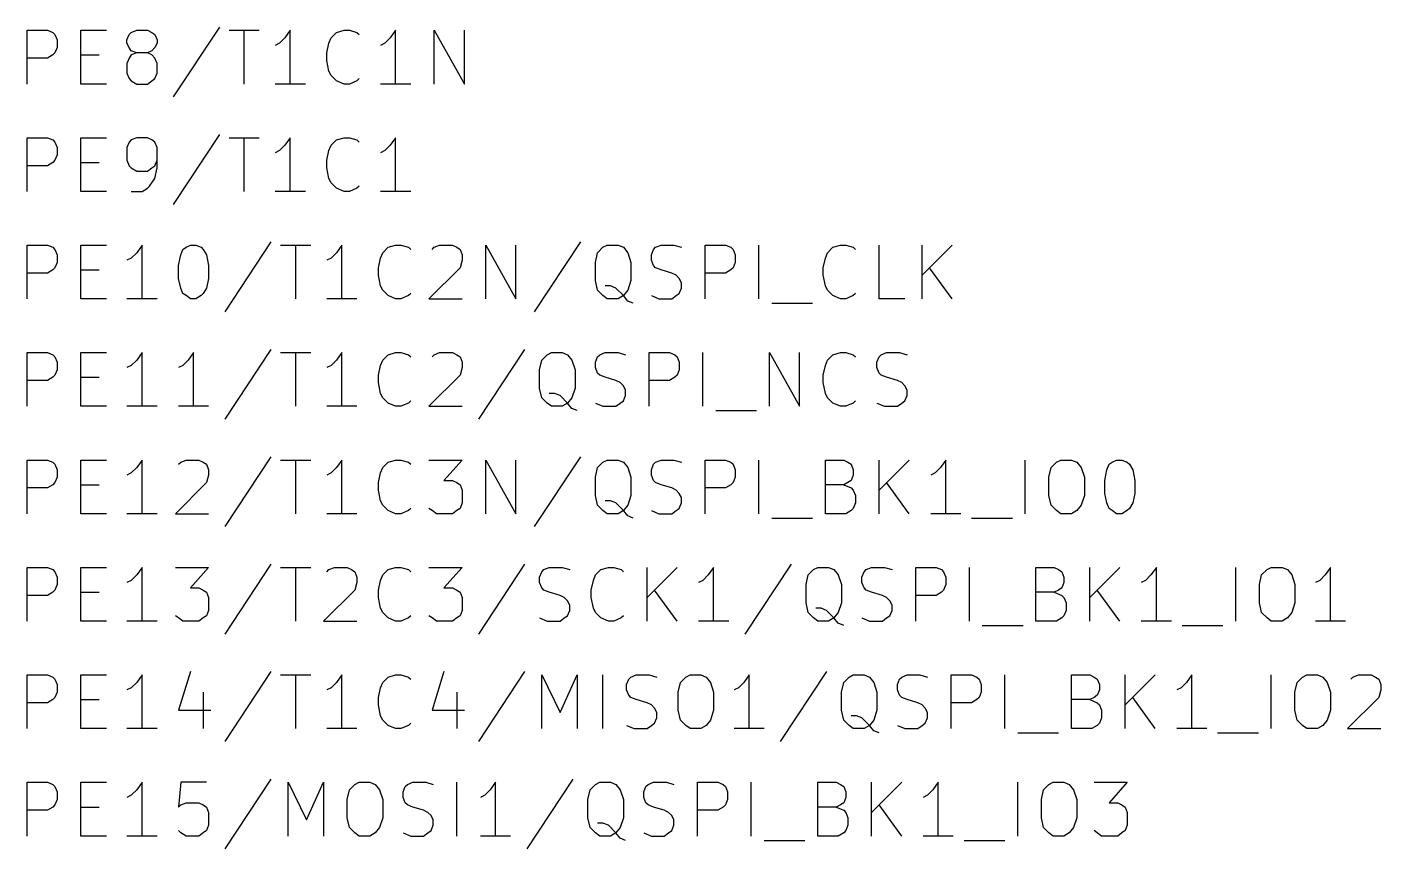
# Model space of a CAD drawing. Extents: x 12 to 829, y -582 to -12.
# Drawn here: x 269.29 to 301.3, y -120.27 to -100.84 of the extents above; entities that cross this region are included whole.
import ezdxf

# ---------------------------------------------------------------- set-up
doc = ezdxf.new("R2010")
doc.units = 0
doc.header["$MEASUREMENT"] = 0
doc.layers.add('BLACK', color=7, linetype='CONTINUOUS')

msp = doc.modelspace()

# ---------------------------------------------------------------- linework, layer by layer
at = {"layer": 'Black'}
for p, q in [((269.291, -102.184), (269.291, -100.914)), ((269.291, -100.914), (269.773, -100.914)), ((269.773, -100.914), (269.9, -100.965)), ((269.9, -100.965), (269.951, -101.016)), ((269.951, -101.016), (270.002, -101.143)), ((270.561, -102.184), (270.561, -100.914)), ((270.561, -100.914), (271.17, -100.914)), ((271.653, -101.143), (271.704, -101.016)), ((271.704, -101.016), (271.755, -100.965)), ((271.755, -100.965), (271.882, -100.914)), ((271.882, -100.914), (272.136, -100.914)), ((272.136, -100.914), (272.237, -100.965)), ((272.237, -100.965), (272.313, -101.016)), ((272.313, -101.016), (272.364, -101.143)), ((273.837, -100.838), (272.745, -102.489)), ((274.066, -100.914), (274.777, -100.914)), ((274.422, -102.184), (274.422, -100.914)), ((275.387, -101.092), (275.26, -101.219)), ((275.514, -100.914), (275.387, -101.092)), ((275.514, -102.184), (275.514, -100.914)), ((276.428, -101.219), (276.479, -101.092)), ((276.479, -101.092), (276.606, -100.965)), ((276.606, -100.965), (276.784, -100.914)), ((276.784, -100.914), (276.911, -100.914)), ((276.911, -100.914), (277.089, -100.965)), ((277.089, -100.965), (277.139, -101.016)), ((277.876, -101.092), (277.749, -101.219)), ((278.003, -100.914), (277.876, -101.092)), ((278.003, -102.184), (278.003, -100.914)), ((278.917, -102.184), (278.917, -100.914)), ((278.917, -100.914), (279.629, -102.184)), ((279.629, -102.184), (279.629, -100.914)), ((269.951, -101.448), (269.9, -101.498)), ((270.002, -101.321), (269.951, -101.448)), ((270.002, -101.143), (270.002, -101.321)), ((271.653, -101.219), (271.653, -101.143)), ((271.704, -101.321), (271.653, -101.219)), ((271.755, -101.397), (271.704, -101.321)), ((271.882, -101.448), (271.755, -101.397)), ((271.882, -101.448), (271.755, -101.498)), ((272.136, -101.448), (271.882, -101.448)), ((272.237, -101.397), (272.136, -101.448)), ((272.237, -101.498), (272.136, -101.448)), ((272.313, -101.321), (272.237, -101.397)), ((272.364, -101.219), (272.313, -101.321)), ((272.364, -101.143), (272.364, -101.219)), ((275.26, -101.219), (275.158, -101.27)), ((276.377, -101.448), (276.428, -101.219)), ((276.377, -101.625), (276.377, -101.448)), ((277.749, -101.219), (277.647, -101.27)), ((269.773, -101.575), (269.291, -101.575)), ((269.9, -101.498), (269.773, -101.575)), ((270.561, -101.498), (270.993, -101.498)), ((271.704, -101.575), (271.653, -101.702)), ((271.653, -101.702), (271.653, -101.93)), ((271.755, -101.498), (271.704, -101.575)), ((272.313, -101.575), (272.237, -101.498)), ((272.364, -101.702), (272.313, -101.575)), ((272.364, -101.93), (272.364, -101.702)), ((276.428, -101.879), (276.377, -101.625)), ((271.653, -101.93), (271.704, -102.057)), ((271.704, -102.057), (271.755, -102.108)), ((272.237, -102.108), (272.313, -102.057)), ((272.313, -102.057), (272.364, -101.93)), ((276.479, -101.981), (276.428, -101.879)), ((276.606, -102.108), (276.479, -101.981)), ((277.139, -102.057), (277.089, -102.108)), ((271.17, -102.184), (270.561, -102.184)), ((271.755, -102.108), (271.882, -102.184)), ((271.882, -102.184), (272.136, -102.184)), ((272.136, -102.184), (272.237, -102.108)), ((275.869, -102.184), (275.158, -102.184)), ((276.784, -102.184), (276.606, -102.108)), ((276.911, -102.184), (276.784, -102.184)), ((277.089, -102.108), (276.911, -102.184)), ((278.359, -102.184), (277.647, -102.184)), ((269.291, -104.724), (269.291, -103.454)), ((269.291, -103.454), (269.773, -103.454)), ((269.773, -103.454), (269.9, -103.505)), ((269.9, -103.505), (269.951, -103.556)), ((269.951, -103.556), (270.002, -103.683)), ((270.002, -103.683), (270.002, -103.861)), ((270.561, -104.724), (270.561, -103.454)), ((270.561, -103.454), (271.17, -103.454)), ((271.704, -103.556), (271.653, -103.683)), ((271.653, -103.683), (271.653, -103.988)), ((271.755, -103.505), (271.704, -103.556)), ((271.882, -103.454), (271.755, -103.505)), ((272.136, -103.454), (271.882, -103.454)), ((272.237, -103.505), (272.136, -103.454)), ((272.313, -103.556), (272.237, -103.505)), ((272.364, -103.683), (272.313, -103.556)), ((272.364, -104.165), (272.364, -103.683)), ((273.837, -103.378), (272.745, -105.029)), ((274.066, -103.454), (274.777, -103.454)), ((274.422, -104.724), (274.422, -103.454)), ((275.387, -103.632), (275.26, -103.759)), ((275.514, -103.454), (275.387, -103.632)), ((275.514, -104.724), (275.514, -103.454)), ((276.428, -103.759), (276.479, -103.632)), ((276.479, -103.632), (276.606, -103.505)), ((276.606, -103.505), (276.784, -103.454)), ((276.784, -103.454), (276.911, -103.454)), ((276.911, -103.454), (277.089, -103.505)), ((277.089, -103.505), (277.139, -103.556)), ((277.876, -103.632), (277.749, -103.759)), ((278.003, -103.454), (277.876, -103.632)), ((278.003, -104.724), (278.003, -103.454)), ((269.951, -103.988), (269.9, -104.038)), ((270.002, -103.861), (269.951, -103.988)), ((271.653, -103.988), (271.704, -104.115)), ((272.313, -104.115), (272.364, -103.988)), ((275.26, -103.759), (275.158, -103.81)), ((276.377, -103.988), (276.428, -103.759)), ((276.377, -104.165), (276.377, -103.988)), ((277.749, -103.759), (277.647, -103.81)), ((269.773, -104.115), (269.291, -104.115)), ((269.9, -104.038), (269.773, -104.115)), ((270.561, -104.038), (270.993, -104.038)), ((271.704, -104.115), (271.755, -104.165)), ((271.755, -104.165), (271.882, -104.242)), ((271.882, -104.242), (272.136, -104.242)), ((272.136, -104.242), (272.237, -104.165)), ((272.237, -104.165), (272.313, -104.115)), ((272.313, -104.419), (272.364, -104.165)), ((276.428, -104.419), (276.377, -104.165)), ((272.009, -104.724), (272.136, -104.648)), ((272.136, -104.648), (272.186, -104.597)), ((272.186, -104.597), (272.313, -104.419)), ((276.479, -104.521), (276.428, -104.419)), ((276.606, -104.648), (276.479, -104.521)), ((276.784, -104.724), (276.606, -104.648)), ((277.089, -104.648), (276.911, -104.724)), ((277.139, -104.597), (277.089, -104.648)), ((271.17, -104.724), (270.561, -104.724)), ((271.755, -104.724), (272.009, -104.724)), ((275.869, -104.724), (275.158, -104.724)), ((276.911, -104.724), (276.784, -104.724)), ((278.359, -104.724), (277.647, -104.724)), ((275.057, -105.918), (273.964, -107.569)), ((282.372, -105.918), (281.28, -107.569)), ((269.291, -107.264), (269.291, -105.994)), ((269.291, -105.994), (269.773, -105.994)), ((269.773, -105.994), (269.9, -106.045)), ((269.9, -106.045), (269.951, -106.096)), ((269.951, -106.096), (270.002, -106.223)), ((270.002, -106.223), (270.002, -106.401)), ((270.561, -107.264), (270.561, -105.994)), ((270.561, -105.994), (271.17, -105.994)), ((271.882, -106.172), (271.755, -106.299)), ((272.009, -105.994), (271.882, -106.172)), ((272.009, -107.264), (272.009, -105.994)), ((272.872, -106.477), (272.923, -106.223)), ((272.923, -106.223), (272.974, -106.096)), ((272.974, -106.096), (273.05, -106.045)), ((273.05, -106.045), (273.152, -105.994)), ((273.152, -105.994), (273.279, -105.994)), ((273.279, -105.994), (273.406, -106.045)), ((273.406, -106.045), (273.456, -106.096)), ((273.456, -106.096), (273.533, -106.223)), ((273.533, -106.223), (273.583, -106.477)), ((275.285, -105.994), (275.996, -105.994)), ((275.641, -107.264), (275.641, -105.994)), ((276.606, -106.172), (276.479, -106.299)), ((276.733, -105.994), (276.606, -106.172)), ((276.733, -107.264), (276.733, -105.994)), ((277.647, -106.299), (277.698, -106.172)), ((277.698, -106.172), (277.825, -106.045)), ((277.825, -106.045), (278.003, -105.994)), ((278.003, -105.994), (278.13, -105.994)), ((278.13, -105.994), (278.308, -106.045)), ((278.308, -106.045), (278.359, -106.096)), ((278.867, -106.096), (278.917, -106.045)), ((278.917, -106.045), (279.044, -105.994)), ((279.044, -105.994), (279.349, -105.994)), ((279.349, -105.994), (279.451, -106.045)), ((279.451, -106.045), (279.527, -106.096)), ((279.527, -106.096), (279.578, -106.223)), ((279.578, -106.223), (279.578, -106.35)), ((280.137, -107.264), (280.137, -105.994)), ((280.137, -105.994), (280.848, -107.264)), ((280.848, -107.264), (280.848, -105.994)), ((282.727, -106.401), (282.778, -106.172)), ((282.778, -106.172), (282.905, -106.045)), ((282.905, -106.045), (283.007, -105.994)), ((283.007, -105.994), (283.261, -105.994)), ((283.261, -105.994), (283.388, -106.045)), ((283.388, -106.045), (283.489, -106.172)), ((283.489, -106.172), (283.566, -106.401)), ((284.048, -106.223), (284.099, -106.096)), ((284.048, -106.35), (284.048, -106.223)), ((284.099, -106.096), (284.15, -106.045)), ((284.15, -106.045), (284.277, -105.994)), ((284.277, -105.994), (284.582, -105.994)), ((284.582, -105.994), (284.759, -106.045)), ((285.318, -107.264), (285.318, -105.994)), ((285.318, -105.994), (285.801, -105.994)), ((285.801, -105.994), (285.928, -106.045)), ((285.928, -106.045), (285.979, -106.096)), ((285.979, -106.096), (286.029, -106.223)), ((286.029, -106.223), (286.029, -106.401)), ((286.588, -107.264), (286.588, -105.994)), ((288.163, -106.299), (288.214, -106.172)), ((288.214, -106.172), (288.341, -106.045)), ((288.341, -106.045), (288.519, -105.994)), ((288.519, -105.994), (288.646, -105.994)), ((288.646, -105.994), (288.823, -106.045)), ((288.823, -106.045), (288.874, -106.096)), ((289.433, -107.264), (289.433, -105.994)), ((290.449, -107.264), (290.449, -105.994)), ((291.16, -105.994), (290.449, -106.705)), ((269.951, -106.528), (269.9, -106.578)), ((270.002, -106.401), (269.951, -106.528)), ((271.755, -106.299), (271.653, -106.35)), ((272.872, -106.782), (272.872, -106.477)), ((273.583, -106.477), (273.583, -106.782)), ((276.479, -106.299), (276.377, -106.35)), ((277.597, -106.528), (277.647, -106.299)), ((277.597, -106.705), (277.597, -106.528)), ((279.527, -106.528), (278.79, -107.264)), ((279.578, -106.35), (279.527, -106.528)), ((282.727, -106.832), (282.727, -106.401)), ((283.566, -106.401), (283.566, -106.832)), ((284.099, -106.477), (284.048, -106.35)), ((284.15, -106.528), (284.099, -106.477)), ((284.277, -106.578), (284.15, -106.528)), ((285.979, -106.528), (285.928, -106.578)), ((286.029, -106.401), (285.979, -106.528)), ((288.112, -106.528), (288.163, -106.299)), ((288.112, -106.705), (288.112, -106.528)), ((291.16, -107.264), (290.627, -106.528)), ((269.773, -106.655), (269.291, -106.655)), ((269.9, -106.578), (269.773, -106.655)), ((270.561, -106.578), (270.993, -106.578)), ((272.923, -107.01), (272.872, -106.782)), ((273.583, -106.782), (273.533, -107.01)), ((277.647, -106.959), (277.597, -106.705)), ((282.778, -107.061), (282.727, -106.832)), ((283.566, -106.832), (283.489, -107.061)), ((284.531, -106.655), (284.277, -106.578)), ((284.632, -106.705), (284.531, -106.655)), ((284.709, -106.782), (284.632, -106.705)), ((284.759, -106.883), (284.709, -106.782)), ((284.759, -107.01), (284.759, -106.883)), ((285.801, -106.655), (285.318, -106.655)), ((285.928, -106.578), (285.801, -106.655)), ((288.163, -106.959), (288.112, -106.705)), ((272.974, -107.137), (272.923, -107.01)), ((273.05, -107.188), (272.974, -107.137)), ((273.152, -107.264), (273.05, -107.188)), ((273.406, -107.188), (273.279, -107.264)), ((273.456, -107.137), (273.406, -107.188)), ((273.533, -107.01), (273.456, -107.137)), ((277.698, -107.061), (277.647, -106.959)), ((277.825, -107.188), (277.698, -107.061)), ((278.003, -107.264), (277.825, -107.188)), ((278.308, -107.188), (278.13, -107.264)), ((278.359, -107.137), (278.308, -107.188)), ((282.905, -107.188), (282.778, -107.061)), ((283.007, -107.264), (282.905, -107.188)), ((283.083, -106.959), (282.956, -106.959)), ((283.21, -107.01), (283.083, -106.959)), ((283.388, -107.188), (283.21, -107.01)), ((283.388, -107.188), (283.261, -107.264)), ((283.489, -107.061), (283.388, -107.188)), ((283.489, -107.315), (283.388, -107.188)), ((284.048, -107.188), (284.226, -107.264)), ((284.531, -107.264), (284.632, -107.188)), ((284.632, -107.188), (284.709, -107.137)), ((284.709, -107.137), (284.759, -107.01)), ((288.214, -107.061), (288.163, -106.959)), ((288.341, -107.188), (288.214, -107.061)), ((288.519, -107.264), (288.341, -107.188)), ((288.823, -107.188), (288.646, -107.264)), ((288.874, -107.137), (288.823, -107.188)), ((271.17, -107.264), (270.561, -107.264)), ((272.364, -107.264), (271.653, -107.264)), ((273.279, -107.264), (273.152, -107.264)), ((277.089, -107.264), (276.377, -107.264)), ((278.13, -107.264), (278.003, -107.264)), ((278.79, -107.264), (279.578, -107.264)), ((283.261, -107.264), (283.007, -107.264)), ((283.616, -107.366), (283.489, -107.315)), ((284.226, -107.264), (284.531, -107.264)), ((286.893, -107.366), (287.858, -107.366)), ((288.646, -107.264), (288.519, -107.264)), ((290.043, -107.264), (289.433, -107.264)), ((275.057, -108.458), (273.964, -110.109)), ((281.051, -108.458), (279.959, -110.109)), ((269.291, -109.804), (269.291, -108.534)), ((269.291, -108.534), (269.773, -108.534)), ((269.773, -108.534), (269.9, -108.585)), ((269.9, -108.585), (269.951, -108.636)), ((269.951, -108.636), (270.002, -108.763)), ((270.002, -108.763), (270.002, -108.941)), ((270.561, -109.804), (270.561, -108.534)), ((270.561, -108.534), (271.17, -108.534)), ((271.882, -108.712), (271.755, -108.839)), ((272.009, -108.534), (271.882, -108.712)), ((272.009, -109.804), (272.009, -108.534)), ((273.101, -108.712), (272.974, -108.839)), ((273.228, -108.534), (273.101, -108.712)), ((273.228, -109.804), (273.228, -108.534)), ((275.285, -108.534), (275.996, -108.534)), ((275.641, -109.804), (275.641, -108.534)), ((276.606, -108.712), (276.479, -108.839)), ((276.733, -108.534), (276.606, -108.712)), ((276.733, -109.804), (276.733, -108.534)), ((277.647, -108.839), (277.698, -108.712)), ((277.698, -108.712), (277.825, -108.585)), ((277.825, -108.585), (278.003, -108.534)), ((278.003, -108.534), (278.13, -108.534)), ((278.13, -108.534), (278.308, -108.585)), ((278.308, -108.585), (278.359, -108.636)), ((278.867, -108.636), (278.917, -108.585)), ((278.917, -108.585), (279.044, -108.534)), ((279.044, -108.534), (279.349, -108.534)), ((279.349, -108.534), (279.451, -108.585)), ((279.451, -108.585), (279.527, -108.636)), ((279.527, -108.636), (279.578, -108.763)), ((279.578, -108.763), (279.578, -108.89)), ((281.407, -108.941), (281.457, -108.712)), ((281.457, -108.712), (281.584, -108.585)), ((281.584, -108.585), (281.686, -108.534)), ((281.686, -108.534), (281.94, -108.534)), ((281.94, -108.534), (282.067, -108.585)), ((282.067, -108.585), (282.169, -108.712)), ((282.169, -108.712), (282.245, -108.941)), ((282.727, -108.763), (282.778, -108.636)), ((282.727, -108.89), (282.727, -108.763)), ((282.778, -108.636), (282.829, -108.585)), ((282.829, -108.585), (282.956, -108.534)), ((282.956, -108.534), (283.261, -108.534)), ((283.261, -108.534), (283.439, -108.585)), ((283.997, -109.804), (283.997, -108.534)), ((283.997, -108.534), (284.48, -108.534)), ((284.48, -108.534), (284.607, -108.585)), ((284.607, -108.585), (284.658, -108.636)), ((284.658, -108.636), (284.709, -108.763)), ((284.709, -108.763), (284.709, -108.941)), ((285.267, -109.804), (285.267, -108.534)), ((286.842, -109.804), (286.842, -108.534)), ((286.842, -108.534), (287.553, -109.804)), ((287.553, -109.804), (287.553, -108.534)), ((288.163, -108.839), (288.214, -108.712)), ((288.214, -108.712), (288.341, -108.585)), ((288.341, -108.585), (288.519, -108.534)), ((288.519, -108.534), (288.646, -108.534)), ((288.646, -108.534), (288.823, -108.585)), ((288.823, -108.585), (288.874, -108.636)), ((289.382, -108.763), (289.433, -108.636)), ((289.382, -108.89), (289.382, -108.763)), ((289.433, -108.636), (289.484, -108.585)), ((289.484, -108.585), (289.611, -108.534)), ((289.611, -108.534), (289.916, -108.534)), ((289.916, -108.534), (290.093, -108.585)), ((269.9, -109.118), (269.773, -109.195)), ((269.951, -109.068), (269.9, -109.118)), ((270.002, -108.941), (269.951, -109.068)), ((270.561, -109.118), (270.993, -109.118)), ((271.755, -108.839), (271.653, -108.89)), ((272.974, -108.839), (272.872, -108.89)), ((276.479, -108.839), (276.377, -108.89)), ((277.597, -109.068), (277.647, -108.839)), ((277.597, -109.245), (277.597, -109.068)), ((279.527, -109.068), (278.79, -109.804)), ((279.578, -108.89), (279.527, -109.068)), ((281.407, -109.372), (281.407, -108.941)), ((282.245, -108.941), (282.245, -109.372)), ((282.778, -109.017), (282.727, -108.89)), ((282.829, -109.068), (282.778, -109.017)), ((282.956, -109.118), (282.829, -109.068)), ((283.21, -109.195), (282.956, -109.118)), ((284.607, -109.118), (284.48, -109.195)), ((284.658, -109.068), (284.607, -109.118)), ((284.709, -108.941), (284.658, -109.068)), ((288.112, -109.068), (288.163, -108.839)), ((288.112, -109.245), (288.112, -109.068)), ((289.433, -109.017), (289.382, -108.89)), ((289.484, -109.068), (289.433, -109.017)), ((289.611, -109.118), (289.484, -109.068)), ((289.865, -109.195), (289.611, -109.118)), ((269.773, -109.195), (269.291, -109.195)), ((277.647, -109.499), (277.597, -109.245)), ((281.457, -109.601), (281.407, -109.372)), ((282.245, -109.372), (282.169, -109.601)), ((283.312, -109.245), (283.21, -109.195)), ((283.388, -109.322), (283.312, -109.245)), ((283.439, -109.423), (283.388, -109.322)), ((283.439, -109.55), (283.439, -109.423)), ((284.48, -109.195), (283.997, -109.195)), ((288.163, -109.499), (288.112, -109.245)), ((289.966, -109.245), (289.865, -109.195)), ((290.043, -109.322), (289.966, -109.245)), ((290.093, -109.423), (290.043, -109.322)), ((290.093, -109.55), (290.093, -109.423)), ((277.698, -109.601), (277.647, -109.499)), ((277.825, -109.728), (277.698, -109.601)), ((278.003, -109.804), (277.825, -109.728)), ((278.308, -109.728), (278.13, -109.804)), ((278.359, -109.677), (278.308, -109.728)), ((281.584, -109.728), (281.457, -109.601)), ((281.686, -109.804), (281.584, -109.728)), ((281.762, -109.499), (281.635, -109.499)), ((281.889, -109.55), (281.762, -109.499)), ((282.067, -109.728), (281.889, -109.55)), ((282.067, -109.728), (281.94, -109.804)), ((282.169, -109.601), (282.067, -109.728)), ((282.169, -109.855), (282.067, -109.728)), ((282.727, -109.728), (282.905, -109.804)), ((283.21, -109.804), (283.312, -109.728)), ((283.312, -109.728), (283.388, -109.677)), ((283.388, -109.677), (283.439, -109.55)), ((288.214, -109.601), (288.163, -109.499)), ((288.341, -109.728), (288.214, -109.601)), ((288.519, -109.804), (288.341, -109.728)), ((288.823, -109.728), (288.646, -109.804)), ((288.874, -109.677), (288.823, -109.728)), ((289.382, -109.728), (289.56, -109.804)), ((289.865, -109.804), (289.966, -109.728)), ((289.966, -109.728), (290.043, -109.677)), ((290.043, -109.677), (290.093, -109.55)), ((271.17, -109.804), (270.561, -109.804)), ((272.364, -109.804), (271.653, -109.804)), ((273.583, -109.804), (272.872, -109.804)), ((277.089, -109.804), (276.377, -109.804)), ((278.13, -109.804), (278.003, -109.804)), ((278.79, -109.804), (279.578, -109.804)), ((281.94, -109.804), (281.686, -109.804)), ((282.296, -109.906), (282.169, -109.855)), ((282.905, -109.804), (283.21, -109.804)), ((285.572, -109.906), (286.537, -109.906)), ((288.646, -109.804), (288.519, -109.804)), ((289.56, -109.804), (289.865, -109.804)), ((275.057, -110.998), (273.964, -112.649)), ((282.372, -110.998), (281.28, -112.649)), ((269.291, -112.344), (269.291, -111.074)), ((269.291, -111.074), (269.773, -111.074)), ((269.773, -111.074), (269.9, -111.125)), ((269.9, -111.125), (269.951, -111.176)), ((269.951, -111.176), (270.002, -111.303)), ((270.002, -111.303), (270.002, -111.481)), ((270.561, -112.344), (270.561, -111.074)), ((270.561, -111.074), (271.17, -111.074)), ((271.882, -111.252), (271.755, -111.379)), ((272.009, -111.074), (271.882, -111.252)), ((272.009, -112.344), (272.009, -111.074)), ((272.872, -111.176), (272.923, -111.125)), ((272.923, -111.125), (273.05, -111.074)), ((273.05, -111.074), (273.355, -111.074)), ((273.355, -111.074), (273.456, -111.125)), ((273.456, -111.125), (273.533, -111.176)), ((273.533, -111.176), (273.583, -111.303)), ((273.583, -111.303), (273.583, -111.43)), ((275.285, -111.074), (275.996, -111.074)), ((275.641, -112.344), (275.641, -111.074)), ((276.606, -111.252), (276.479, -111.379)), ((276.733, -111.074), (276.606, -111.252)), ((276.733, -112.344), (276.733, -111.074)), ((277.647, -111.379), (277.698, -111.252)), ((277.698, -111.252), (277.825, -111.125)), ((277.825, -111.125), (278.003, -111.074)), ((278.003, -111.074), (278.13, -111.074)), ((278.13, -111.074), (278.308, -111.125)), ((278.308, -111.125), (278.359, -111.176)), ((278.79, -111.074), (279.578, -111.074)), ((279.578, -111.074), (279.146, -111.557)), ((280.137, -112.344), (280.137, -111.074)), ((280.137, -111.074), (280.848, -112.344)), ((280.848, -112.344), (280.848, -111.074)), ((282.727, -111.481), (282.778, -111.252)), ((282.778, -111.252), (282.905, -111.125)), ((282.905, -111.125), (283.007, -111.074)), ((283.007, -111.074), (283.261, -111.074)), ((283.261, -111.074), (283.388, -111.125)), ((283.388, -111.125), (283.489, -111.252)), ((283.489, -111.252), (283.566, -111.481)), ((284.048, -111.303), (284.099, -111.176)), ((284.048, -111.43), (284.048, -111.303)), ((284.099, -111.176), (284.15, -111.125)), ((284.15, -111.125), (284.277, -111.074)), ((284.277, -111.074), (284.582, -111.074)), ((284.582, -111.074), (284.759, -111.125)), ((285.318, -112.344), (285.318, -111.074)), ((285.318, -111.074), (285.801, -111.074)), ((285.801, -111.074), (285.928, -111.125)), ((285.928, -111.125), (285.979, -111.176)), ((285.979, -111.176), (286.029, -111.303)), ((286.029, -111.303), (286.029, -111.481)), ((286.588, -112.344), (286.588, -111.074)), ((288.163, -112.344), (288.163, -111.074)), ((288.163, -111.074), (288.595, -111.074)), ((288.595, -111.074), (288.696, -111.125)), ((288.696, -111.125), (288.773, -111.176)), ((288.773, -111.176), (288.823, -111.303)), ((288.823, -111.303), (288.823, -111.43)), ((289.433, -112.344), (289.433, -111.074)), ((290.144, -111.074), (289.433, -111.785)), ((290.881, -111.252), (290.754, -111.379)), ((291.008, -111.074), (290.881, -111.252)), ((291.008, -112.344), (291.008, -111.074)), ((292.887, -112.344), (292.887, -111.074)), ((293.446, -111.481), (293.497, -111.252)), ((293.497, -111.252), (293.624, -111.125)), ((293.624, -111.125), (293.726, -111.074)), ((293.726, -111.074), (293.98, -111.074)), ((293.98, -111.074), (294.107, -111.125)), ((294.107, -111.125), (294.208, -111.252)), ((294.208, -111.252), (294.284, -111.481)), ((294.767, -111.557), (294.818, -111.303)), ((294.818, -111.303), (294.869, -111.176)), ((294.869, -111.176), (294.945, -111.125)), ((294.945, -111.125), (295.046, -111.074)), ((295.046, -111.074), (295.173, -111.074)), ((295.173, -111.074), (295.3, -111.125)), ((295.3, -111.125), (295.351, -111.176)), ((295.351, -111.176), (295.427, -111.303)), ((295.427, -111.303), (295.478, -111.557)), ((269.9, -111.658), (269.773, -111.735)), ((269.951, -111.608), (269.9, -111.658)), ((270.002, -111.481), (269.951, -111.608)), ((270.561, -111.658), (270.993, -111.658)), ((271.755, -111.379), (271.653, -111.43)), ((273.533, -111.608), (272.796, -112.344)), ((273.583, -111.43), (273.533, -111.608)), ((276.479, -111.379), (276.377, -111.43)), ((277.597, -111.608), (277.647, -111.379)), ((277.597, -111.785), (277.597, -111.608)), ((279.146, -111.557), (279.349, -111.557)), ((279.349, -111.557), (279.451, -111.608)), ((279.451, -111.608), (279.527, -111.658)), ((279.527, -111.658), (279.578, -111.785)), ((282.727, -111.912), (282.727, -111.481)), ((283.566, -111.481), (283.566, -111.912)), ((284.099, -111.557), (284.048, -111.43)), ((284.15, -111.608), (284.099, -111.557)), ((284.277, -111.658), (284.15, -111.608)), ((284.531, -111.735), (284.277, -111.658)), ((285.928, -111.658), (285.801, -111.735)), ((285.979, -111.608), (285.928, -111.658)), ((286.029, -111.481), (285.979, -111.608)), ((288.595, -111.658), (288.163, -111.658)), ((288.696, -111.608), (288.595, -111.658)), ((288.595, -111.658), (288.773, -111.735)), ((288.773, -111.557), (288.696, -111.608)), ((288.823, -111.43), (288.773, -111.557)), ((290.144, -112.344), (289.611, -111.608)), ((290.754, -111.379), (290.652, -111.43)), ((293.446, -111.912), (293.446, -111.481)), ((294.284, -111.481), (294.284, -111.912)), ((294.767, -111.862), (294.767, -111.557)), ((295.478, -111.557), (295.478, -111.862)), ((269.773, -111.735), (269.291, -111.735)), ((277.647, -112.039), (277.597, -111.785)), ((279.578, -111.785), (279.578, -112.09)), ((282.778, -112.141), (282.727, -111.912)), ((283.566, -111.912), (283.489, -112.141)), ((284.632, -111.785), (284.531, -111.735)), ((284.709, -111.862), (284.632, -111.785)), ((284.759, -111.963), (284.709, -111.862)), ((284.759, -112.09), (284.759, -111.963)), ((285.801, -111.735), (285.318, -111.735)), ((288.773, -111.735), (288.823, -111.785)), ((288.823, -111.785), (288.874, -111.912)), ((288.874, -111.912), (288.874, -112.09)), ((293.497, -112.141), (293.446, -111.912)), ((294.284, -111.912), (294.208, -112.141)), ((294.818, -112.09), (294.767, -111.862)), ((295.478, -111.862), (295.427, -112.09)), ((277.698, -112.141), (277.647, -112.039)), ((277.825, -112.268), (277.698, -112.141)), ((278.003, -112.344), (277.825, -112.268)), ((278.308, -112.268), (278.13, -112.344)), ((278.359, -112.217), (278.308, -112.268)), ((278.867, -112.268), (278.79, -112.217)), ((278.968, -112.344), (278.867, -112.268)), ((279.451, -112.268), (279.349, -112.344)), ((279.527, -112.217), (279.451, -112.268)), ((279.578, -112.09), (279.527, -112.217)), ((282.905, -112.268), (282.778, -112.141)), ((283.007, -112.344), (282.905, -112.268)), ((283.083, -112.039), (282.956, -112.039)), ((283.21, -112.09), (283.083, -112.039)), ((283.388, -112.268), (283.21, -112.09)), ((283.388, -112.268), (283.261, -112.344)), ((283.489, -112.141), (283.388, -112.268)), ((283.489, -112.395), (283.388, -112.268)), ((284.048, -112.268), (284.226, -112.344)), ((284.531, -112.344), (284.632, -112.268)), ((284.632, -112.268), (284.709, -112.217)), ((284.709, -112.217), (284.759, -112.09)), ((288.773, -112.268), (288.646, -112.344)), ((288.823, -112.217), (288.773, -112.268)), ((288.874, -112.09), (288.823, -112.217)), ((293.624, -112.268), (293.497, -112.141)), ((293.726, -112.344), (293.624, -112.268)), ((294.107, -112.268), (293.98, -112.344)), ((294.208, -112.141), (294.107, -112.268)), ((294.869, -112.217), (294.818, -112.09)), ((294.945, -112.268), (294.869, -112.217)), ((295.046, -112.344), (294.945, -112.268)), ((295.3, -112.268), (295.173, -112.344)), ((295.351, -112.217), (295.3, -112.268)), ((295.427, -112.09), (295.351, -112.217)), ((271.17, -112.344), (270.561, -112.344)), ((272.364, -112.344), (271.653, -112.344)), ((272.796, -112.344), (273.583, -112.344)), ((277.089, -112.344), (276.377, -112.344)), ((278.13, -112.344), (278.003, -112.344)), ((279.349, -112.344), (278.968, -112.344)), ((283.261, -112.344), (283.007, -112.344)), ((283.616, -112.446), (283.489, -112.395)), ((284.226, -112.344), (284.531, -112.344)), ((286.893, -112.446), (287.858, -112.446)), ((288.646, -112.344), (288.163, -112.344)), ((291.363, -112.344), (290.652, -112.344)), ((291.617, -112.446), (292.583, -112.446)), ((293.98, -112.344), (293.726, -112.344)), ((295.173, -112.344), (295.046, -112.344)), ((269.291, -114.884), (269.291, -113.614)), ((269.291, -113.614), (269.773, -113.614)), ((269.773, -113.614), (269.9, -113.665)), ((270.561, -114.884), (270.561, -113.614)), ((270.561, -113.614), (271.17, -113.614)), ((272.009, -113.614), (271.882, -113.792)), ((272.009, -114.884), (272.009, -113.614)), ((272.796, -113.614), (273.583, -113.614)), ((273.583, -113.614), (273.152, -114.097)), ((275.057, -113.538), (273.964, -115.189)), ((275.285, -113.614), (275.996, -113.614)), ((275.641, -114.884), (275.641, -113.614)), ((276.428, -113.665), (276.555, -113.614)), ((276.555, -113.614), (276.86, -113.614)), ((276.86, -113.614), (276.962, -113.665)), ((277.825, -113.665), (278.003, -113.614)), ((278.003, -113.614), (278.13, -113.614)), ((278.13, -113.614), (278.308, -113.665)), ((278.79, -113.614), (279.578, -113.614)), ((279.578, -113.614), (279.146, -114.097)), ((281.051, -113.538), (279.959, -115.189)), ((281.508, -113.665), (281.635, -113.614)), ((281.635, -113.614), (281.94, -113.614)), ((281.94, -113.614), (282.118, -113.665)), ((282.854, -113.665), (283.032, -113.614)), ((283.032, -113.614), (283.159, -113.614)), ((283.159, -113.614), (283.337, -113.665)), ((283.947, -114.884), (283.947, -113.614)), ((284.658, -113.614), (283.947, -114.325)), ((285.521, -113.614), (285.394, -113.792)), ((285.521, -114.884), (285.521, -113.614)), ((287.35, -113.538), (286.258, -115.189)), ((287.884, -113.665), (287.985, -113.614)), ((287.985, -113.614), (288.239, -113.614)), ((288.239, -113.614), (288.366, -113.665)), ((289.128, -113.665), (289.255, -113.614)), ((289.255, -113.614), (289.56, -113.614)), ((289.56, -113.614), (289.738, -113.665)), ((290.297, -114.884), (290.297, -113.614)), ((290.297, -113.614), (290.779, -113.614)), ((290.779, -113.614), (290.906, -113.665)), ((291.567, -114.884), (291.567, -113.614)), ((293.141, -114.884), (293.141, -113.614)), ((293.141, -113.614), (293.573, -113.614)), ((293.573, -113.614), (293.675, -113.665)), ((294.411, -114.884), (294.411, -113.614)), ((295.123, -113.614), (294.411, -114.325)), ((295.986, -113.614), (295.859, -113.792)), ((295.986, -114.884), (295.986, -113.614)), ((297.866, -114.884), (297.866, -113.614)), ((298.602, -113.665), (298.704, -113.614)), ((298.704, -113.614), (298.958, -113.614)), ((298.958, -113.614), (299.085, -113.665)), ((300.101, -113.614), (299.974, -113.792)), ((300.101, -114.884), (300.101, -113.614)), ((269.9, -113.665), (269.951, -113.716)), ((269.951, -113.716), (270.002, -113.843)), ((270.002, -113.843), (270.002, -114.021)), ((271.755, -113.919), (271.653, -113.97)), ((271.882, -113.792), (271.755, -113.919)), ((276.377, -113.716), (276.428, -113.665)), ((276.962, -113.665), (277.038, -113.716)), ((277.038, -113.716), (277.089, -113.843)), ((277.089, -113.843), (277.089, -113.97)), ((277.597, -114.148), (277.647, -113.919)), ((277.647, -113.919), (277.698, -113.792)), ((277.698, -113.792), (277.825, -113.665)), ((278.308, -113.665), (278.359, -113.716)), ((281.407, -113.843), (281.457, -113.716)), ((281.407, -113.97), (281.407, -113.843)), ((281.457, -113.716), (281.508, -113.665)), ((282.626, -114.148), (282.677, -113.919)), ((282.677, -113.919), (282.727, -113.792)), ((282.727, -113.792), (282.854, -113.665)), ((283.337, -113.665), (283.388, -113.716)), ((285.267, -113.919), (285.166, -113.97)), ((285.394, -113.792), (285.267, -113.919)), ((287.706, -114.021), (287.757, -113.792)), ((287.757, -113.792), (287.884, -113.665)), ((288.366, -113.665), (288.468, -113.792)), ((288.468, -113.792), (288.544, -114.021)), ((289.027, -113.843), (289.077, -113.716)), ((289.027, -113.97), (289.027, -113.843)), ((289.077, -113.716), (289.128, -113.665)), ((290.906, -113.665), (290.957, -113.716)), ((290.957, -113.716), (291.008, -113.843)), ((291.008, -113.843), (291.008, -114.021)), ((293.675, -113.665), (293.751, -113.716)), ((293.751, -113.716), (293.802, -113.843)), ((293.802, -113.843), (293.802, -113.97)), ((295.732, -113.919), (295.631, -113.97)), ((295.859, -113.792), (295.732, -113.919)), ((298.425, -114.021), (298.475, -113.792)), ((298.475, -113.792), (298.602, -113.665)), ((299.085, -113.665), (299.187, -113.792)), ((299.187, -113.792), (299.263, -114.021)), ((299.847, -113.919), (299.745, -113.97)), ((299.974, -113.792), (299.847, -113.919)), ((269.9, -114.198), (269.773, -114.275)), ((269.951, -114.148), (269.9, -114.198)), ((270.002, -114.021), (269.951, -114.148)), ((270.561, -114.198), (270.993, -114.198)), ((273.152, -114.097), (273.355, -114.097)), ((273.355, -114.097), (273.456, -114.148)), ((273.456, -114.148), (273.533, -114.198)), ((273.533, -114.198), (273.583, -114.325)), ((277.038, -114.148), (276.301, -114.884)), ((277.089, -113.97), (277.038, -114.148)), ((277.597, -114.325), (277.597, -114.148)), ((279.146, -114.097), (279.349, -114.097)), ((279.349, -114.097), (279.451, -114.148)), ((279.451, -114.148), (279.527, -114.198)), ((279.527, -114.198), (279.578, -114.325)), ((281.457, -114.097), (281.407, -113.97)), ((281.508, -114.148), (281.457, -114.097)), ((281.635, -114.198), (281.508, -114.148)), ((281.889, -114.275), (281.635, -114.198)), ((282.626, -114.325), (282.626, -114.148)), ((284.658, -114.884), (284.124, -114.148)), ((287.706, -114.452), (287.706, -114.021)), ((288.544, -114.021), (288.544, -114.452)), ((289.077, -114.097), (289.027, -113.97)), ((289.128, -114.148), (289.077, -114.097)), ((289.255, -114.198), (289.128, -114.148)), ((289.509, -114.275), (289.255, -114.198)), ((290.906, -114.198), (290.779, -114.275)), ((290.957, -114.148), (290.906, -114.198)), ((291.008, -114.021), (290.957, -114.148)), ((293.573, -114.198), (293.141, -114.198)), ((293.675, -114.148), (293.573, -114.198)), ((293.573, -114.198), (293.751, -114.275)), ((293.751, -114.097), (293.675, -114.148)), ((293.802, -113.97), (293.751, -114.097)), ((295.123, -114.884), (294.589, -114.148)), ((298.425, -114.452), (298.425, -114.021)), ((299.263, -114.021), (299.263, -114.452)), ((269.773, -114.275), (269.291, -114.275)), ((273.583, -114.325), (273.583, -114.63)), ((277.647, -114.579), (277.597, -114.325)), ((279.578, -114.325), (279.578, -114.63)), ((281.991, -114.325), (281.889, -114.275)), ((282.067, -114.402), (281.991, -114.325)), ((282.118, -114.503), (282.067, -114.402)), ((282.118, -114.63), (282.118, -114.503)), ((282.677, -114.579), (282.626, -114.325)), ((287.757, -114.681), (287.706, -114.452)), ((288.544, -114.452), (288.468, -114.681)), ((289.611, -114.325), (289.509, -114.275)), ((289.687, -114.402), (289.611, -114.325)), ((289.738, -114.503), (289.687, -114.402)), ((289.738, -114.63), (289.738, -114.503)), ((290.779, -114.275), (290.297, -114.275)), ((293.751, -114.275), (293.802, -114.325)), ((293.802, -114.325), (293.853, -114.452)), ((293.853, -114.452), (293.853, -114.63)), ((298.475, -114.681), (298.425, -114.452)), ((299.263, -114.452), (299.187, -114.681)), ((271.17, -114.884), (270.561, -114.884)), ((272.364, -114.884), (271.653, -114.884)), ((272.872, -114.808), (272.796, -114.757)), ((272.974, -114.884), (272.872, -114.808)), ((273.355, -114.884), (272.974, -114.884)), ((273.456, -114.808), (273.355, -114.884)), ((273.533, -114.757), (273.456, -114.808)), ((273.583, -114.63), (273.533, -114.757)), ((276.301, -114.884), (277.089, -114.884)), ((277.698, -114.681), (277.647, -114.579)), ((277.825, -114.808), (277.698, -114.681)), ((278.003, -114.884), (277.825, -114.808)), ((278.13, -114.884), (278.003, -114.884)), ((278.308, -114.808), (278.13, -114.884)), ((278.359, -114.757), (278.308, -114.808)), ((278.867, -114.808), (278.79, -114.757)), ((278.968, -114.884), (278.867, -114.808)), ((279.349, -114.884), (278.968, -114.884)), ((279.451, -114.808), (279.349, -114.884)), ((279.527, -114.757), (279.451, -114.808)), ((279.578, -114.63), (279.527, -114.757)), ((281.407, -114.808), (281.584, -114.884)), ((281.584, -114.884), (281.889, -114.884)), ((281.889, -114.884), (281.991, -114.808)), ((281.991, -114.808), (282.067, -114.757)), ((282.067, -114.757), (282.118, -114.63)), ((282.727, -114.681), (282.677, -114.579)), ((282.854, -114.808), (282.727, -114.681)), ((283.032, -114.884), (282.854, -114.808)), ((283.159, -114.884), (283.032, -114.884)), ((283.337, -114.808), (283.159, -114.884)), ((283.388, -114.757), (283.337, -114.808)), ((285.877, -114.884), (285.166, -114.884)), ((287.884, -114.808), (287.757, -114.681)), ((287.985, -114.884), (287.884, -114.808)), ((288.061, -114.579), (287.934, -114.579)), ((288.239, -114.884), (287.985, -114.884)), ((288.188, -114.63), (288.061, -114.579)), ((288.366, -114.808), (288.188, -114.63)), ((288.366, -114.808), (288.239, -114.884)), ((288.468, -114.681), (288.366, -114.808)), ((288.468, -114.935), (288.366, -114.808)), ((289.027, -114.808), (289.204, -114.884)), ((289.204, -114.884), (289.509, -114.884)), ((289.509, -114.884), (289.611, -114.808)), ((289.611, -114.808), (289.687, -114.757)), ((289.687, -114.757), (289.738, -114.63)), ((293.624, -114.884), (293.141, -114.884)), ((293.751, -114.808), (293.624, -114.884)), ((293.802, -114.757), (293.751, -114.808)), ((293.853, -114.63), (293.802, -114.757)), ((296.342, -114.884), (295.631, -114.884)), ((298.602, -114.808), (298.475, -114.681)), ((298.704, -114.884), (298.602, -114.808)), ((298.958, -114.884), (298.704, -114.884)), ((299.085, -114.808), (298.958, -114.884)), ((299.187, -114.681), (299.085, -114.808)), ((300.457, -114.884), (299.745, -114.884)), ((288.595, -114.986), (288.468, -114.935)), ((291.871, -114.986), (292.837, -114.986)), ((296.596, -114.986), (297.561, -114.986)), ((269.291, -117.424), (269.291, -116.154)), ((269.291, -116.154), (269.773, -116.154)), ((269.773, -116.154), (269.9, -116.205)), ((270.561, -117.424), (270.561, -116.154)), ((270.561, -116.154), (271.17, -116.154)), ((272.009, -116.154), (271.882, -116.332)), ((272.009, -117.424), (272.009, -116.154)), ((273.152, -116.078), (272.872, -116.992)), ((275.057, -116.078), (273.964, -117.729)), ((275.285, -116.154), (275.996, -116.154)), ((275.641, -117.424), (275.641, -116.154)), ((276.733, -116.154), (276.606, -116.332)), ((276.733, -117.424), (276.733, -116.154)), ((277.825, -116.205), (278.003, -116.154)), ((278.003, -116.154), (278.13, -116.154)), ((278.13, -116.154), (278.308, -116.205)), ((279.146, -116.078), (278.867, -116.992)), ((281.051, -116.078), (279.959, -117.729)), ((281.457, -117.424), (281.457, -116.154)), ((281.457, -116.154), (281.889, -117.043)), ((281.889, -117.043), (282.296, -116.154)), ((282.296, -116.154), (282.296, -117.424)), ((282.905, -117.424), (282.905, -116.154)), ((283.566, -116.205), (283.693, -116.154)), ((283.693, -116.154), (283.997, -116.154)), ((283.997, -116.154), (284.175, -116.205)), ((284.861, -116.205), (284.963, -116.154)), ((284.963, -116.154), (285.217, -116.154)), ((285.217, -116.154), (285.344, -116.205)), ((286.36, -116.154), (286.233, -116.332)), ((286.36, -117.424), (286.36, -116.154)), ((288.188, -116.078), (287.096, -117.729)), ((288.722, -116.205), (288.823, -116.154)), ((288.823, -116.154), (289.077, -116.154)), ((289.077, -116.154), (289.204, -116.205)), ((289.966, -116.205), (290.093, -116.154)), ((290.093, -116.154), (290.398, -116.154)), ((290.398, -116.154), (290.576, -116.205)), ((291.135, -117.424), (291.135, -116.154)), ((291.135, -116.154), (291.617, -116.154)), ((291.617, -116.154), (291.744, -116.205)), ((292.405, -117.424), (292.405, -116.154)), ((293.98, -117.424), (293.98, -116.154)), ((293.98, -116.154), (294.411, -116.154)), ((294.411, -116.154), (294.513, -116.205)), ((295.25, -117.424), (295.25, -116.154)), ((295.961, -116.154), (295.25, -116.865)), ((296.824, -116.154), (296.697, -116.332)), ((296.824, -117.424), (296.824, -116.154)), ((298.704, -117.424), (298.704, -116.154)), ((299.441, -116.205), (299.542, -116.154)), ((299.542, -116.154), (299.796, -116.154)), ((299.796, -116.154), (299.923, -116.205)), ((300.634, -116.205), (300.761, -116.154)), ((300.761, -116.154), (301.066, -116.154)), ((301.066, -116.154), (301.168, -116.205)), ((269.9, -116.205), (269.951, -116.256)), ((269.951, -116.256), (270.002, -116.383)), ((270.002, -116.383), (270.002, -116.561)), ((271.755, -116.459), (271.653, -116.51)), ((271.882, -116.332), (271.755, -116.459)), ((276.479, -116.459), (276.377, -116.51)), ((276.606, -116.332), (276.479, -116.459)), ((277.597, -116.688), (277.647, -116.459)), ((277.647, -116.459), (277.698, -116.332)), ((277.698, -116.332), (277.825, -116.205)), ((278.308, -116.205), (278.359, -116.256)), ((283.464, -116.383), (283.515, -116.256)), ((283.464, -116.51), (283.464, -116.383)), ((283.515, -116.256), (283.566, -116.205)), ((284.683, -116.561), (284.734, -116.332)), ((284.734, -116.332), (284.861, -116.205)), ((285.344, -116.205), (285.445, -116.332)), ((285.445, -116.332), (285.521, -116.561)), ((286.106, -116.459), (286.004, -116.51)), ((286.233, -116.332), (286.106, -116.459)), ((288.544, -116.561), (288.595, -116.332)), ((288.595, -116.332), (288.722, -116.205)), ((289.204, -116.205), (289.306, -116.332)), ((289.306, -116.332), (289.382, -116.561)), ((289.865, -116.383), (289.916, -116.256)), ((289.865, -116.51), (289.865, -116.383)), ((289.916, -116.256), (289.966, -116.205)), ((291.744, -116.205), (291.795, -116.256)), ((291.795, -116.256), (291.846, -116.383)), ((291.846, -116.383), (291.846, -116.561)), ((294.513, -116.205), (294.589, -116.256)), ((294.589, -116.256), (294.64, -116.383)), ((294.64, -116.383), (294.64, -116.51)), ((296.57, -116.459), (296.469, -116.51)), ((296.697, -116.332), (296.57, -116.459)), ((299.263, -116.561), (299.314, -116.332)), ((299.314, -116.332), (299.441, -116.205)), ((299.923, -116.205), (300.025, -116.332)), ((300.025, -116.332), (300.101, -116.561)), ((300.584, -116.256), (300.634, -116.205)), ((301.168, -116.205), (301.244, -116.256)), ((301.244, -116.256), (301.295, -116.383)), ((301.295, -116.383), (301.295, -116.51)), ((269.9, -116.738), (269.773, -116.815)), ((269.951, -116.688), (269.9, -116.738)), ((270.002, -116.561), (269.951, -116.688)), ((270.561, -116.738), (270.993, -116.738)), ((273.456, -116.561), (273.456, -117.424)), ((277.597, -116.865), (277.597, -116.688)), ((279.451, -116.561), (279.451, -117.424)), ((283.515, -116.637), (283.464, -116.51)), ((283.566, -116.688), (283.515, -116.637)), ((283.693, -116.738), (283.566, -116.688)), ((283.947, -116.815), (283.693, -116.738)), ((284.683, -116.992), (284.683, -116.561)), ((285.521, -116.561), (285.521, -116.992)), ((288.544, -116.992), (288.544, -116.561)), ((289.382, -116.561), (289.382, -116.992)), ((289.916, -116.637), (289.865, -116.51)), ((289.966, -116.688), (289.916, -116.637)), ((290.093, -116.738), (289.966, -116.688)), ((290.347, -116.815), (290.093, -116.738)), ((291.744, -116.738), (291.617, -116.815)), ((291.795, -116.688), (291.744, -116.738)), ((291.846, -116.561), (291.795, -116.688)), ((294.411, -116.738), (293.98, -116.738)), ((294.513, -116.688), (294.411, -116.738)), ((294.411, -116.738), (294.589, -116.815)), ((294.589, -116.637), (294.513, -116.688)), ((294.64, -116.51), (294.589, -116.637)), ((295.961, -117.424), (295.427, -116.688)), ((299.263, -116.992), (299.263, -116.561)), ((300.101, -116.561), (300.101, -116.992)), ((301.244, -116.688), (300.507, -117.424)), ((301.295, -116.51), (301.244, -116.688)), ((269.773, -116.815), (269.291, -116.815)), ((272.872, -116.992), (273.634, -116.992)), ((277.647, -117.119), (277.597, -116.865)), ((277.698, -117.221), (277.647, -117.119)), ((278.867, -116.992), (279.629, -116.992)), ((284.048, -116.865), (283.947, -116.815)), ((284.124, -116.942), (284.048, -116.865)), ((284.175, -117.043), (284.124, -116.942)), ((284.175, -117.17), (284.175, -117.043)), ((284.734, -117.221), (284.683, -116.992)), ((285.521, -116.992), (285.445, -117.221)), ((288.595, -117.221), (288.544, -116.992)), ((288.9, -117.119), (288.773, -117.119)), ((289.027, -117.17), (288.9, -117.119)), ((289.382, -116.992), (289.306, -117.221)), ((290.449, -116.865), (290.347, -116.815)), ((290.525, -116.942), (290.449, -116.865)), ((290.576, -117.043), (290.525, -116.942)), ((290.576, -117.17), (290.576, -117.043)), ((291.617, -116.815), (291.135, -116.815)), ((294.589, -116.815), (294.64, -116.865)), ((294.64, -116.865), (294.691, -116.992)), ((294.691, -116.992), (294.691, -117.17)), ((299.314, -117.221), (299.263, -116.992)), ((300.101, -116.992), (300.025, -117.221)), ((271.17, -117.424), (270.561, -117.424)), ((272.364, -117.424), (271.653, -117.424)), ((277.089, -117.424), (276.377, -117.424)), ((277.825, -117.348), (277.698, -117.221)), ((278.003, -117.424), (277.825, -117.348)), ((278.13, -117.424), (278.003, -117.424)), ((278.308, -117.348), (278.13, -117.424)), ((278.359, -117.297), (278.308, -117.348)), ((283.464, -117.348), (283.642, -117.424)), ((283.642, -117.424), (283.947, -117.424)), ((283.947, -117.424), (284.048, -117.348)), ((284.048, -117.348), (284.124, -117.297)), ((284.124, -117.297), (284.175, -117.17)), ((284.861, -117.348), (284.734, -117.221)), ((284.963, -117.424), (284.861, -117.348)), ((285.217, -117.424), (284.963, -117.424)), ((285.344, -117.348), (285.217, -117.424)), ((285.445, -117.221), (285.344, -117.348)), ((286.715, -117.424), (286.004, -117.424)), ((288.722, -117.348), (288.595, -117.221)), ((288.823, -117.424), (288.722, -117.348)), ((289.077, -117.424), (288.823, -117.424)), ((289.204, -117.348), (289.027, -117.17)), ((289.204, -117.348), (289.077, -117.424)), ((289.306, -117.221), (289.204, -117.348)), ((289.306, -117.475), (289.204, -117.348)), ((289.865, -117.348), (290.043, -117.424)), ((290.043, -117.424), (290.347, -117.424)), ((290.347, -117.424), (290.449, -117.348)), ((290.449, -117.348), (290.525, -117.297)), ((290.525, -117.297), (290.576, -117.17)), ((294.462, -117.424), (293.98, -117.424)), ((294.589, -117.348), (294.462, -117.424)), ((294.64, -117.297), (294.589, -117.348)), ((294.691, -117.17), (294.64, -117.297)), ((297.18, -117.424), (296.469, -117.424)), ((299.441, -117.348), (299.314, -117.221)), ((299.542, -117.424), (299.441, -117.348)), ((299.796, -117.424), (299.542, -117.424)), ((299.923, -117.348), (299.796, -117.424)), ((300.025, -117.221), (299.923, -117.348)), ((300.507, -117.424), (301.295, -117.424)), ((289.433, -117.526), (289.306, -117.475)), ((292.71, -117.526), (293.675, -117.526)), ((297.434, -117.526), (298.399, -117.526)), ((269.291, -119.964), (269.291, -118.694)), ((269.291, -118.694), (269.773, -118.694)), ((269.773, -118.694), (269.9, -118.745)), ((270.561, -119.964), (270.561, -118.694)), ((270.561, -118.694), (271.17, -118.694)), ((272.009, -118.694), (271.882, -118.872)), ((272.009, -119.964), (272.009, -118.694)), ((272.923, -118.694), (272.872, -119.278)), ((273.533, -118.694), (272.923, -118.694)), ((275.057, -118.618), (273.964, -120.269)), ((275.463, -119.964), (275.463, -118.694)), ((275.463, -118.694), (275.895, -119.583)), ((275.895, -119.583), (276.301, -118.694)), ((276.301, -118.694), (276.301, -119.964)), ((277.038, -118.745), (277.139, -118.694)), ((277.139, -118.694), (277.393, -118.694)), ((277.393, -118.694), (277.52, -118.745)), ((278.282, -118.745), (278.409, -118.694)), ((278.409, -118.694), (278.714, -118.694)), ((278.714, -118.694), (278.892, -118.745)), ((279.451, -119.964), (279.451, -118.694)), ((280.365, -118.694), (280.238, -118.872)), ((280.365, -119.964), (280.365, -118.694)), ((282.194, -118.618), (281.102, -120.269)), ((282.727, -118.745), (282.829, -118.694)), ((282.829, -118.694), (283.083, -118.694)), ((283.083, -118.694), (283.21, -118.745)), ((283.972, -118.745), (284.099, -118.694)), ((284.099, -118.694), (284.404, -118.694)), ((284.404, -118.694), (284.582, -118.745)), ((285.14, -119.964), (285.14, -118.694)), ((285.14, -118.694), (285.623, -118.694)), ((285.623, -118.694), (285.75, -118.745)), ((286.41, -119.964), (286.41, -118.694)), ((287.985, -119.964), (287.985, -118.694)), ((287.985, -118.694), (288.417, -118.694)), ((288.417, -118.694), (288.519, -118.745)), ((289.255, -119.964), (289.255, -118.694)), ((289.966, -118.694), (289.255, -119.405)), ((290.83, -118.694), (290.703, -118.872)), ((290.83, -119.964), (290.83, -118.694)), ((292.71, -119.964), (292.71, -118.694)), ((293.446, -118.745), (293.548, -118.694)), ((293.548, -118.694), (293.802, -118.694)), ((293.802, -118.694), (293.929, -118.745)), ((294.513, -118.694), (295.3, -118.694)), ((295.3, -118.694), (294.869, -119.177)), ((269.9, -118.745), (269.951, -118.796)), ((269.951, -118.796), (270.002, -118.923)), ((270.002, -118.923), (270.002, -119.101)), ((271.755, -118.999), (271.653, -119.05)), ((271.882, -118.872), (271.755, -118.999)), ((276.86, -119.101), (276.911, -118.872)), ((276.911, -118.872), (277.038, -118.745)), ((277.52, -118.745), (277.622, -118.872)), ((277.622, -118.872), (277.698, -119.101)), ((278.181, -118.923), (278.232, -118.796)), ((278.181, -119.05), (278.181, -118.923)), ((278.232, -119.177), (278.181, -119.05)), ((278.232, -118.796), (278.282, -118.745)), ((280.111, -118.999), (280.01, -119.05)), ((280.238, -118.872), (280.111, -118.999)), ((282.55, -119.101), (282.6, -118.872)), ((282.6, -118.872), (282.727, -118.745)), ((283.21, -118.745), (283.312, -118.872)), ((283.312, -118.872), (283.388, -119.101)), ((283.87, -118.923), (283.921, -118.796)), ((283.87, -119.05), (283.87, -118.923)), ((283.921, -119.177), (283.87, -119.05)), ((283.921, -118.796), (283.972, -118.745)), ((285.75, -118.745), (285.801, -118.796)), ((285.801, -118.796), (285.852, -118.923)), ((285.852, -118.923), (285.852, -119.101)), ((288.519, -118.745), (288.595, -118.796)), ((288.595, -118.796), (288.646, -118.923)), ((288.646, -119.05), (288.595, -119.177)), ((288.646, -118.923), (288.646, -119.05)), ((290.576, -118.999), (290.474, -119.05)), ((290.703, -118.872), (290.576, -118.999)), ((293.268, -119.101), (293.319, -118.872)), ((293.319, -118.872), (293.446, -118.745)), ((293.929, -118.745), (294.03, -118.872)), ((294.03, -118.872), (294.107, -119.101)), ((269.773, -119.355), (269.291, -119.355)), ((269.9, -119.278), (269.773, -119.355)), ((269.951, -119.228), (269.9, -119.278)), ((270.002, -119.101), (269.951, -119.228)), ((270.561, -119.278), (270.993, -119.278)), ((272.872, -119.278), (272.923, -119.228)), ((272.923, -119.228), (273.05, -119.177)), ((273.05, -119.177), (273.355, -119.177)), ((273.355, -119.177), (273.456, -119.228)), ((273.456, -119.228), (273.533, -119.278)), ((273.533, -119.278), (273.583, -119.405)), ((276.86, -119.532), (276.86, -119.101)), ((277.698, -119.101), (277.698, -119.532)), ((278.282, -119.228), (278.232, -119.177)), ((278.409, -119.278), (278.282, -119.228)), ((278.663, -119.355), (278.409, -119.278)), ((278.765, -119.405), (278.663, -119.355)), ((282.55, -119.532), (282.55, -119.101)), ((283.388, -119.101), (283.388, -119.532)), ((283.972, -119.228), (283.921, -119.177)), ((284.099, -119.278), (283.972, -119.228)), ((284.353, -119.355), (284.099, -119.278)), ((284.455, -119.405), (284.353, -119.355)), ((285.623, -119.355), (285.14, -119.355)), ((285.75, -119.278), (285.623, -119.355)), ((285.801, -119.228), (285.75, -119.278)), ((285.852, -119.101), (285.801, -119.228)), ((288.417, -119.278), (287.985, -119.278)), ((288.519, -119.228), (288.417, -119.278)), ((288.417, -119.278), (288.595, -119.355)), ((288.595, -119.177), (288.519, -119.228)), ((288.595, -119.355), (288.646, -119.405)), ((289.966, -119.964), (289.433, -119.228)), ((293.268, -119.532), (293.268, -119.101)), ((294.107, -119.101), (294.107, -119.532)), ((294.869, -119.177), (295.072, -119.177)), ((295.072, -119.177), (295.173, -119.228)), ((295.173, -119.228), (295.25, -119.278)), ((295.25, -119.278), (295.3, -119.405)), ((273.583, -119.405), (273.583, -119.71)), ((276.911, -119.761), (276.86, -119.532)), ((277.698, -119.532), (277.622, -119.761)), ((278.841, -119.482), (278.765, -119.405)), ((278.892, -119.583), (278.841, -119.482)), ((278.892, -119.71), (278.892, -119.583)), ((282.6, -119.761), (282.55, -119.532)), ((282.905, -119.659), (282.778, -119.659)), ((283.032, -119.71), (282.905, -119.659)), ((283.388, -119.532), (283.312, -119.761)), ((284.531, -119.482), (284.455, -119.405)), ((284.582, -119.583), (284.531, -119.482)), ((284.582, -119.71), (284.582, -119.583)), ((288.646, -119.405), (288.696, -119.532)), ((288.696, -119.532), (288.696, -119.71)), ((293.319, -119.761), (293.268, -119.532)), ((294.107, -119.532), (294.03, -119.761)), ((295.3, -119.405), (295.3, -119.71)), ((271.17, -119.964), (270.561, -119.964)), ((272.364, -119.964), (271.653, -119.964)), ((272.923, -119.888), (272.872, -119.837)), ((273.05, -119.964), (272.923, -119.888)), ((273.355, -119.964), (273.05, -119.964)), ((273.456, -119.888), (273.355, -119.964)), ((273.533, -119.837), (273.456, -119.888)), ((273.583, -119.71), (273.533, -119.837)), ((277.038, -119.888), (276.911, -119.761)), ((277.139, -119.964), (277.038, -119.888)), ((277.393, -119.964), (277.139, -119.964)), ((277.52, -119.888), (277.393, -119.964)), ((277.622, -119.761), (277.52, -119.888)), ((278.181, -119.888), (278.359, -119.964)), ((278.359, -119.964), (278.663, -119.964)), ((278.663, -119.964), (278.765, -119.888)), ((278.765, -119.888), (278.841, -119.837)), ((278.841, -119.837), (278.892, -119.71)), ((280.721, -119.964), (280.01, -119.964)), ((282.727, -119.888), (282.6, -119.761)), ((282.829, -119.964), (282.727, -119.888)), ((283.083, -119.964), (282.829, -119.964)), ((283.21, -119.888), (283.032, -119.71)), ((283.21, -119.888), (283.083, -119.964)), ((283.312, -119.761), (283.21, -119.888)), ((283.312, -120.015), (283.21, -119.888)), ((283.439, -120.066), (283.312, -120.015)), ((283.87, -119.888), (284.048, -119.964)), ((284.048, -119.964), (284.353, -119.964)), ((284.353, -119.964), (284.455, -119.888)), ((284.455, -119.888), (284.531, -119.837)), ((284.531, -119.837), (284.582, -119.71)), ((288.468, -119.964), (287.985, -119.964)), ((288.595, -119.888), (288.468, -119.964)), ((288.646, -119.837), (288.595, -119.888)), ((288.696, -119.71), (288.646, -119.837)), ((291.186, -119.964), (290.474, -119.964)), ((293.446, -119.888), (293.319, -119.761)), ((293.548, -119.964), (293.446, -119.888)), ((293.802, -119.964), (293.548, -119.964)), ((293.929, -119.888), (293.802, -119.964)), ((294.03, -119.761), (293.929, -119.888)), ((294.589, -119.888), (294.513, -119.837)), ((294.691, -119.964), (294.589, -119.888)), ((295.072, -119.964), (294.691, -119.964)), ((295.173, -119.888), (295.072, -119.964)), ((295.25, -119.837), (295.173, -119.888)), ((295.3, -119.71), (295.25, -119.837)), ((286.715, -120.066), (287.68, -120.066)), ((291.44, -120.066), (292.405, -120.066))]:
    msp.add_line(p, q, dxfattribs=at)

doc.saveas('drawing.dxf')
